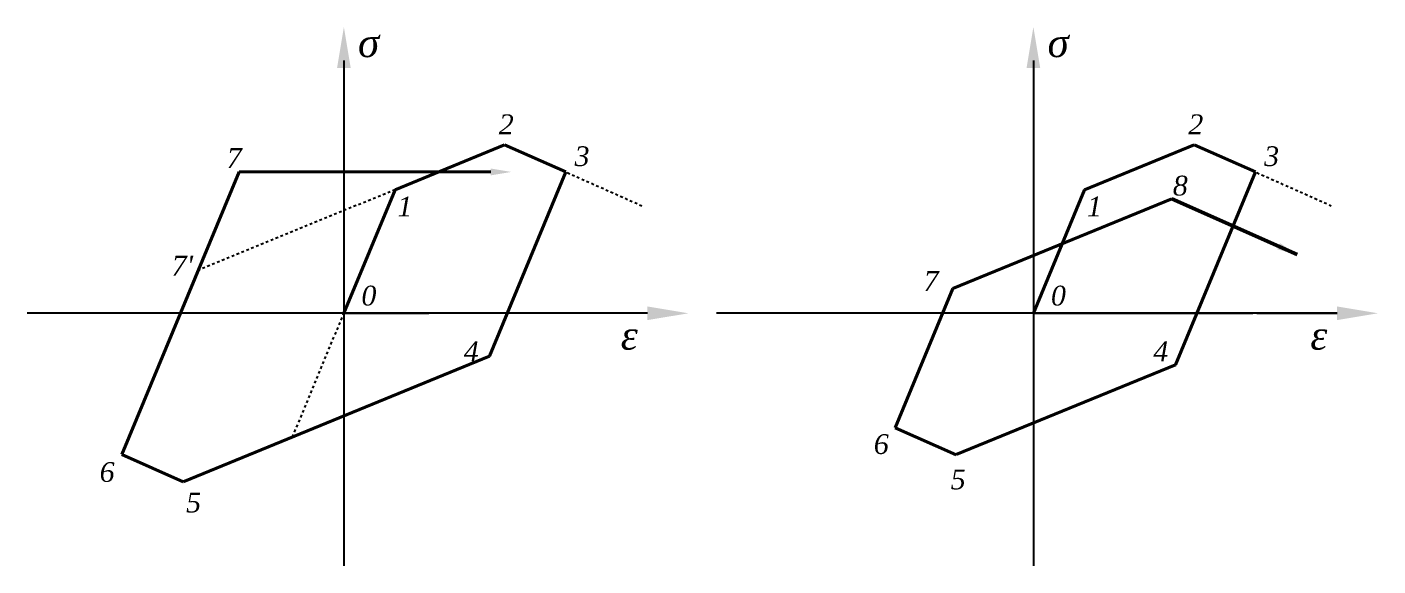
# Model space of a CAD drawing. Header units: inches. Extents: x -1038 to 587, y -1 to 567.
# Drawn here: x 294.2 to 345.5, y 161.3 to 181.7 of the extents above; entities that cross this region are included whole.
import ezdxf

# ---------------------------------------------------------------- set-up
doc = ezdxf.new("R2010")
doc.units = ezdxf.units.IN
doc.header["$MEASUREMENT"] = 0
doc.linetypes.add('DASHED2', pattern=[0.375, 0.25, -0.125])
doc.styles.get("Standard").update_dxf_attribs({"font": 'timesi.ttf', "height": 0.5})

msp = doc.modelspace()

# ---------------------------------------------------------------- linework, layer by layer
at = {"lineweight": 25}
for p, q in [((306.215, 180.455), (306.215, 161.27)), ((332.378, 180.455), (332.378, 161.27)), ((317.735, 170.862), (294.193, 170.862)), ((306.215, 170.862), (306.215, 167.433)), ((306.215, 170.862), (309.445, 170.862)), ((306.215, 170.862), (309.445, 170.862)), ((306.215, 170.862), (309.445, 170.862)), ((306.215, 170.862), (306.215, 167.433)), ((306.215, 170.862), (309.445, 170.862)), ((306.215, 170.862), (309.445, 170.862)), ((306.215, 170.862), (309.445, 170.862)), ((306.215, 170.862), (306.215, 167.433)), ((306.215, 170.862), (309.445, 170.862)), ((306.215, 170.862), (309.445, 170.862)), ((306.215, 170.862), (309.445, 170.862)), ((306.215, 170.862), (306.215, 167.433)), ((306.215, 170.862), (309.445, 170.862)), ((306.215, 170.862), (309.445, 170.862)), ((306.215, 170.862), (309.445, 170.862)), ((306.215, 170.862), (306.215, 167.433)), ((306.215, 170.862), (309.445, 170.862)), ((306.215, 170.862), (309.445, 170.862)), ((306.215, 170.862), (309.445, 170.862)), ((306.215, 170.862), (306.215, 167.433)), ((306.215, 170.862), (309.445, 170.862)), ((306.215, 170.862), (309.445, 170.862)), ((306.215, 170.862), (309.445, 170.862)), ((306.215, 170.862), (306.215, 167.433)), ((306.215, 170.862), (309.445, 170.862)), ((306.215, 170.862), (309.445, 170.862)), ((306.215, 170.862), (309.445, 170.862)), ((306.215, 170.862), (306.215, 167.433)), ((306.215, 170.862), (309.445, 170.862)), ((306.215, 170.862), (309.445, 170.862)), ((306.215, 170.862), (309.445, 170.862)), ((343.898, 170.862), (320.356, 170.862)), ((332.378, 170.862), (335.608, 170.862)), ((332.378, 170.862), (335.608, 170.862)), ((332.378, 170.862), (335.608, 170.862))]:
    msp.add_line(p, q, dxfattribs=at)
at = {"lineweight": 40}
for p, q in [((308.159, 175.554), (312.316, 177.258)), ((312.316, 177.258), (314.635, 176.227)), ((334.322, 175.554), (338.479, 177.258)), ((338.479, 177.258), (340.799, 176.227)), ((297.795, 165.497), (302.24, 176.227)), ((311.789, 176.227), (302.24, 176.227)), ((311.736, 169.23), (314.635, 176.227)), ((337.765, 168.904), (340.799, 176.227)), ((337.765, 168.904), (340.799, 176.227)), ((337.765, 168.904), (340.799, 176.227)), ((306.215, 170.862), (308.159, 175.554)), ((332.378, 170.862), (334.322, 175.554)), ((329.316, 171.8), (337.629, 175.206)), ((327.127, 166.518), (329.316, 171.8)), ((300.114, 164.467), (311.736, 169.23)), ((329.451, 165.497), (337.765, 168.904)), ((327.127, 166.518), (329.447, 165.488)), ((297.795, 165.497), (300.114, 164.467))]:
    msp.add_line(p, q, dxfattribs=at)
at = {"linetype": 'DASHED2', "lineweight": 25, "ltscale": 0.2}
for p, q in [((312.316, 177.258), (317.518, 174.947)), ((338.479, 177.258), (343.681, 174.947)), ((308.159, 175.554), (300.694, 172.495)), ((304.271, 166.171), (306.215, 170.862))]:
    msp.add_line(p, q, dxfattribs=at)
at = {"lineweight": 53}
msp.add_line((337.629, 175.206), (342.392, 173.091), dxfattribs=at)
at = {"lineweight": 0}
for p, q in [((306.215, 170.862), (306.215, 174.016)), ((332.378, 170.862), (332.378, 174.016)), ((332.378, 170.862), (332.378, 174.016)), ((332.378, 170.862), (332.378, 174.016)), ((332.378, 170.862), (332.378, 174.016))]:
    msp.add_line(p, q, dxfattribs=at)
for p, q in [((332.378, 170.862), (340.707, 170.862)), ((340.861, 170.862), (343.898, 170.862))]:
    msp.add_line(p, q)
at = {"lineweight": 18}
for points in [[(305.956, 180.175), (306.215, 181.729), (306.474, 180.175)], [(332.119, 180.175), (332.378, 181.729), (332.637, 180.175)], [(311.789, 176.357), (312.566, 176.227), (311.789, 176.098)], [(341.735, 173.525), (342.392, 173.091), (341.63, 173.288)], [(317.735, 171.121), (319.289, 170.862), (317.735, 170.603)], [(343.898, 171.121), (345.452, 170.862), (343.898, 170.603)]]:
    msp.add_solid(points, dxfattribs=at)

# ---------------------------------------------------------------- texts
at = {"attachment_point": 1}
for s, width, insert, char_height in [('\\A1;{\\H1.08333x;σ}', 0.29924, (306.751, 181.67), 1), ('\\A1;{\\H1.08333x;σ}', 0.29924, (332.915, 181.67), 1), ('2', 12.55975, (312.094, 178.411), 0.75), ('2', 12.55975, (338.257, 178.411), 0.75), ('7', 12.55975, (301.772, 177.13), 0.75), ('3', 12.55975, (314.971, 177.2), 0.75), ('3', 12.55975, (341.135, 177.2), 0.75), ('8', 12.55975, (337.669, 176.083), 0.75), ('1', 12.55975, (308.247, 175.293), 0.75), ('1', 12.55975, (334.411, 175.293), 0.75), ("{\\fTimes New Roman Greek|b0|i1|c161|p18;7}'", 12.55975, (299.682, 173.044), 0.75), ('7', 12.55975, (328.213, 172.463), 0.75), ('0', 12.55975, (306.882, 171.908), 0.75), ('0', 12.55975, (333.045, 171.908), 0.75), ('4', 12.55975, (310.765, 169.789), 0.75), ('4', 12.55975, (310.765, 169.789), 0.75), ('4', 12.55975, (336.928, 169.789), 0.75), ('4', 12.55975, (336.928, 169.789), 0.75), ('6', 12.55975, (326.323, 166.272), 0.75), ('6', 12.55975, (296.949, 165.213), 0.75), ('5', 12.55975, (329.241, 164.93), 0.75), ('5', 12.55975, (300.23, 164.052), 0.75)]:
    msp.add_mtext_dynamic_manual_height_columns(s, width=width, gutter_width=1, heights=[0], dxfattribs=dict(at, insert=insert, char_height=char_height))
at = {"lineweight": 18, "char_height": 1, "attachment_point": 1}
for insert in [(316.722, 170.563), (342.885, 170.563)]:
    msp.add_mtext_dynamic_manual_height_columns('{\\H1.08333x;ε}', width=2.92585, gutter_width=1, heights=[0], dxfattribs=dict(at, insert=insert))

doc.saveas('drawing.dxf')
